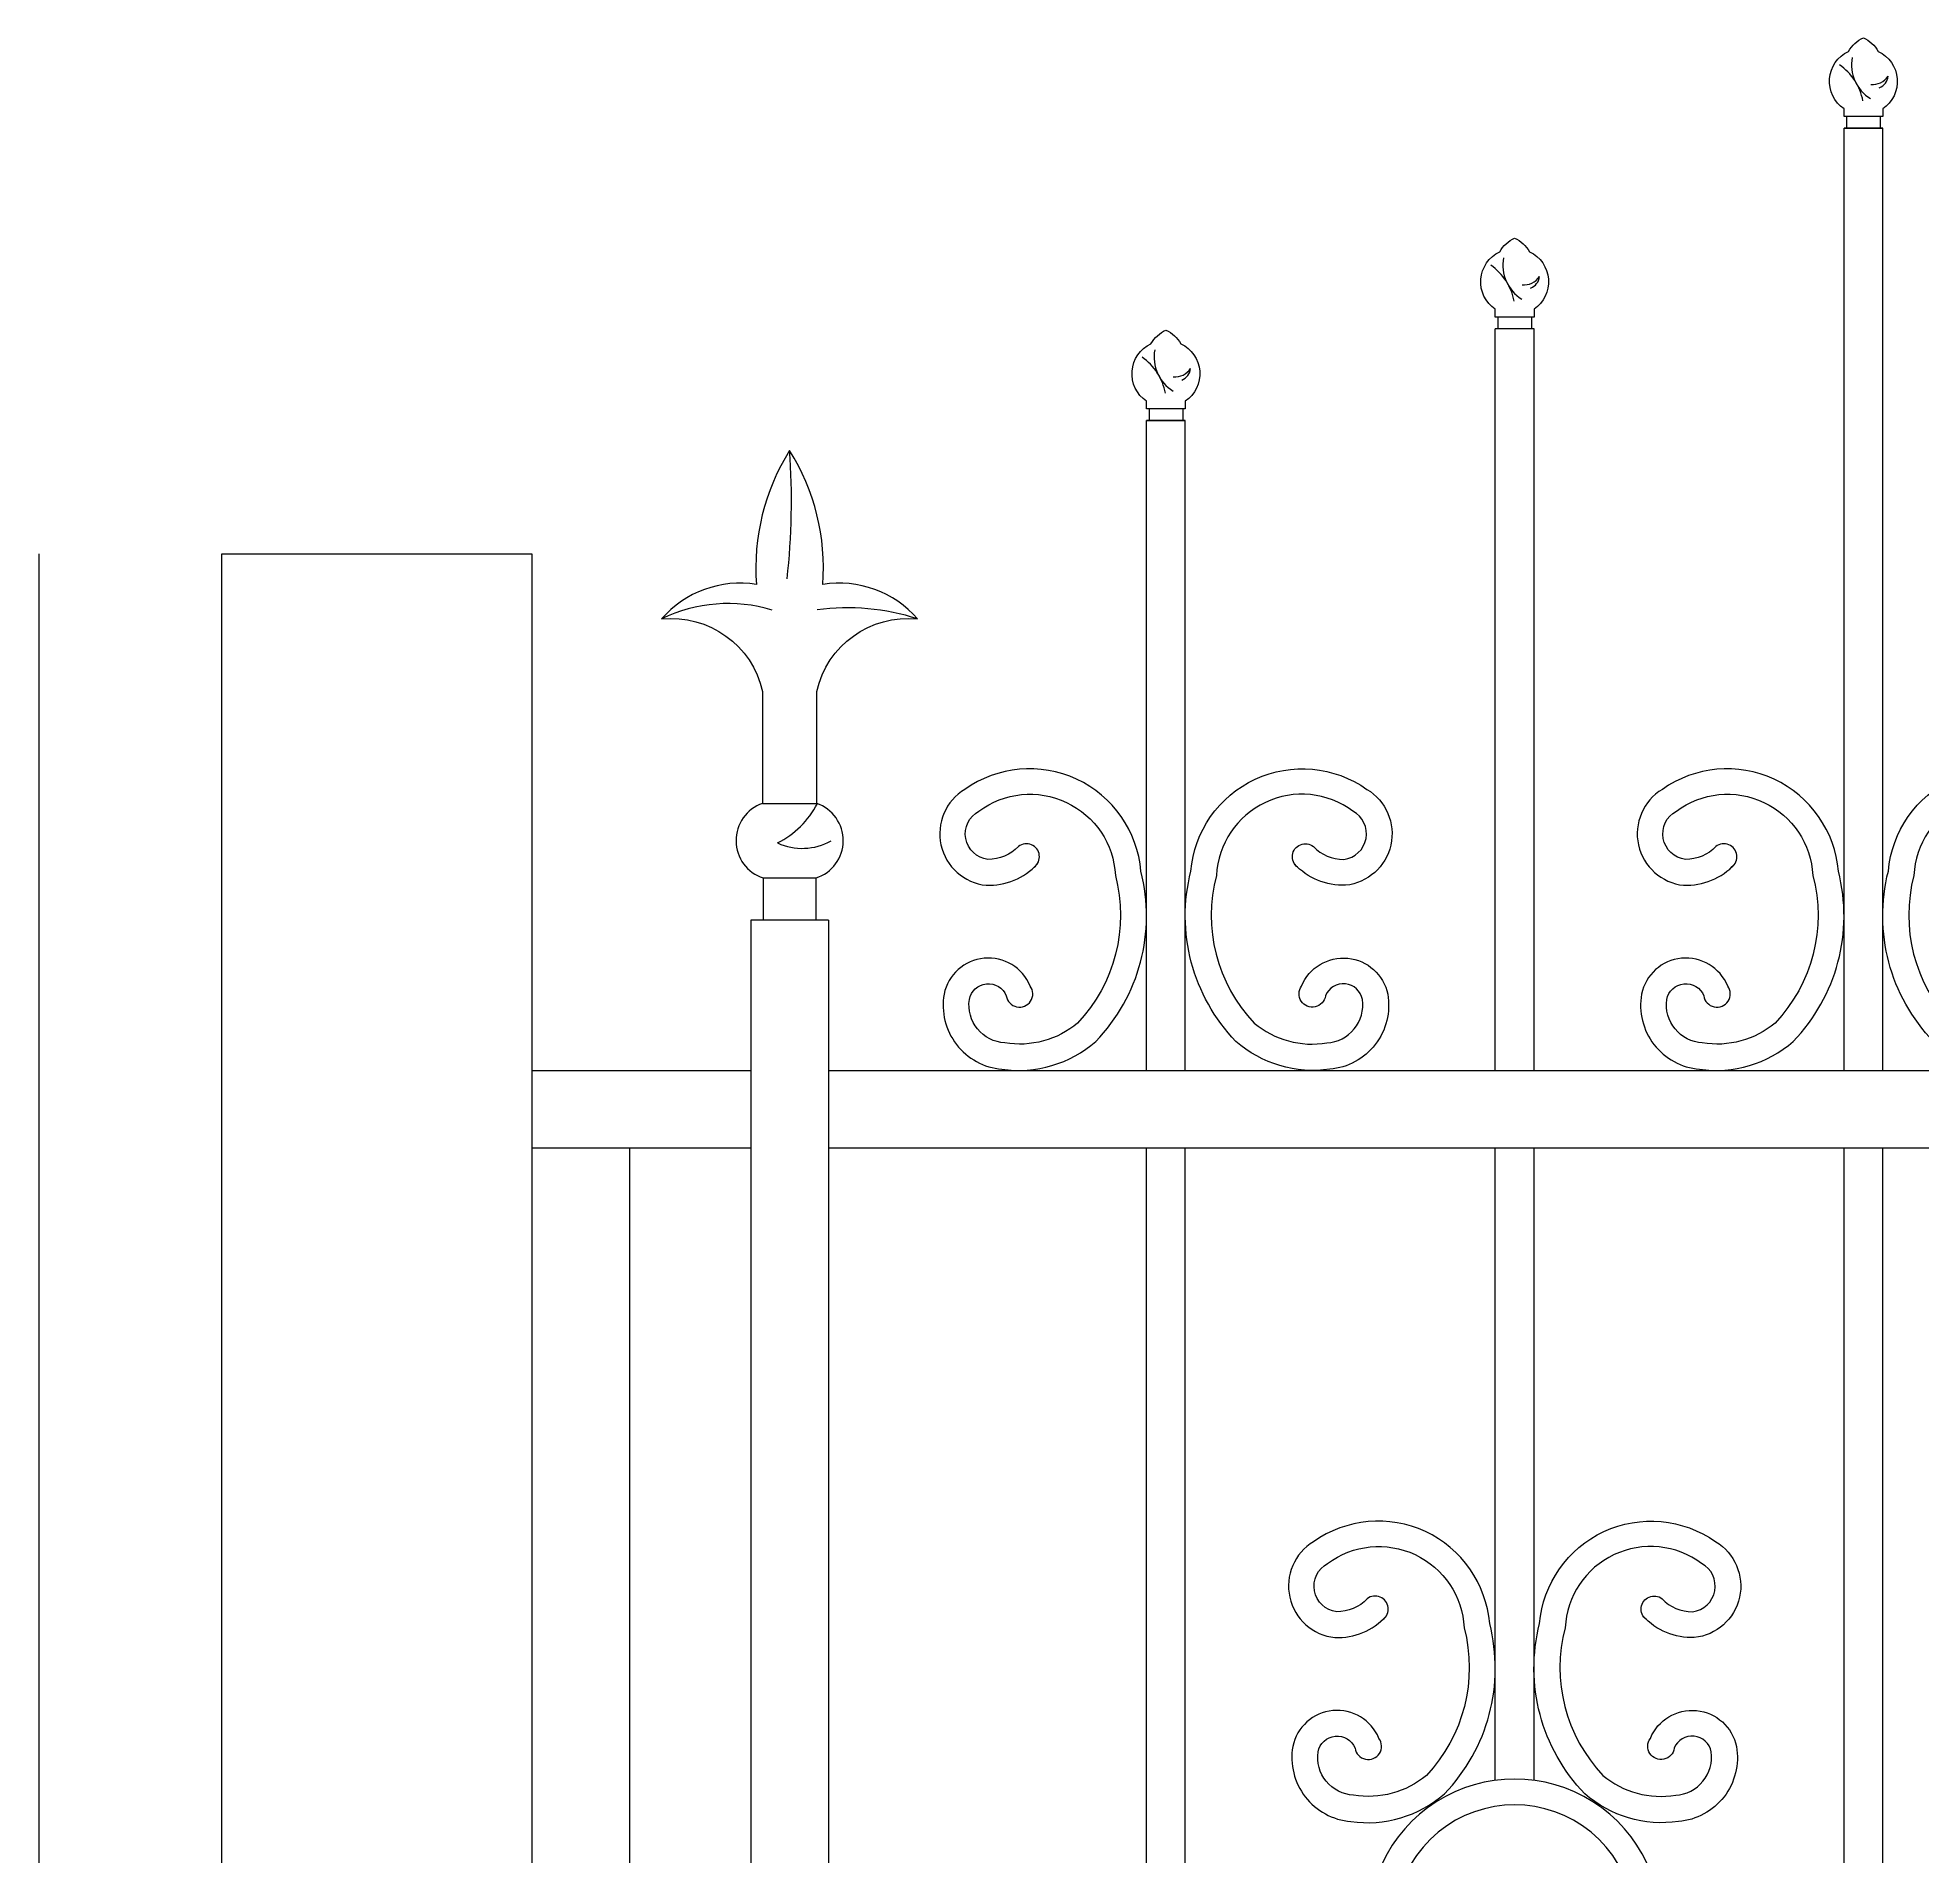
# Model space of a CAD drawing. Header units: metres. Extents: x 684 to 3887, y 3089 to 4524.
# Drawn here: x 684 to 1414, y 3745 to 4449 of the extents above; entities that cross this region are included whole.
import ezdxf

# ---------------------------------------------------------------- set-up
doc = ezdxf.new("R2010")
doc.units = ezdxf.units.M
for name, color, linetype in [('3', 3, 'Continuous'), ('4', 4, 'Continuous'), ('7', 7, 'Continuous'), ('DIM', 3, 'Continuous')]:
    doc.layers.add(name, color=color, linetype=linetype)
doc.dimstyles.get("Standard").update_dxf_attribs({"dimtxt": 2.5, "dimasz": 2.5, "dimexe": 1.25, "dimexo": 0.625, "dimtad": 1, "dimcen": 2.5, "dimazin": 3, "dimtfac": 1, "dimtmove": 0, "dimatfit": 3})

# ---------------------------------------------------------------- blocks, each defined once
blk = doc.blocks.new('*D1')
for p, q in [((684.67, 4248.8), (684.67, 3698.8)), ((684.42, 3698.8), (684.17, 3698.8)), ((684.67, 3148.8), (684.67, 3698.8)), ((684.67, 3698.8), (684.67, 3698.8)), ((684.92, 3698.8), (685.17, 3698.8))]:
    blk.add_line(p, q)
at = {"layer": 'Defpoints'}
for p in [(684.67, 4248.8), (684.67, 3698.8), (684.67, 3148.8)]:
    blk.add_point(p, dxfattribs=at)
at = {"layer": 'DIM', "insert": (684.67, 3699.925), "char_height": 1, "attachment_point": 5}
blk.add_mtext('0', dxfattribs=at)
blk = doc.blocks.new('*D2')
for p, q in [((913.26, 4018.8), (913.26, 3673.8)), ((913.01, 3673.8), (912.76, 3673.8)), ((913.26, 3328.8), (913.26, 3673.8)), ((913.26, 3673.8), (913.26, 3673.8)), ((913.51, 3673.8), (913.76, 3673.8))]:
    blk.add_line(p, q)
at = {"layer": 'Defpoints'}
for p in [(913.26, 4018.8), (913.26, 3673.8), (913.26, 3328.8)]:
    blk.add_point(p, dxfattribs=at)
at = {"layer": 'DIM', "insert": (913.26, 3674.925), "char_height": 1, "attachment_point": 5}
blk.add_mtext('0', dxfattribs=at)

msp = doc.modelspace()

# ---------------------------------------------------------------- linework, layer by layer
at = {"layer": '3'}
for p, q in [((964.77, 4152.16), (985.73, 4152.16)), ((965.02, 4123.28), (985.47, 4123.28))]:
    msp.add_line(p, q, dxfattribs=at)
for centre, radius, start, end in [((701.25, 4269.18), 274.7, 353.7, 4.1), ((951.51, 4170.73), 58.8, 73.21, 116.03), ((997.91, 4141.74), 86.14, 71.81, 98.02), ((954.79, 4168.23), 35.13, 296.67, 332.61), ((980.1, 4157.62), 22.87, 245.35, 299.23), ((1255.91, 3717.86), 56.6, 352.8, 187.2), ((1255.91, 3717.86), 46.6, 331.65, 208.35)]:
    msp.add_arc(centre, radius, start, end, dxfattribs=at)
at = {"layer": '4'}
for p, q in [((1384.41, 4418.04), (1384.41, 4413.52)), ((1397.41, 4418.04), (1397.41, 4413.52)), ((1383.41, 4048.8), (1383.41, 4413.52)), ((1398.41, 4413.52), (1383.41, 4413.52)), ((1398.41, 4413.52), (1383.41, 4413.52)), ((1383.41, 4413.52), (1398.41, 4413.52)), ((1398.41, 4048.8), (1398.41, 4413.52)), ((1248.41, 4048.8), (1248.41, 4335.93)), ((1263.41, 4335.93), (1248.41, 4335.93)), ((1263.41, 4335.93), (1248.41, 4335.93)), ((1249.41, 4340.45), (1249.41, 4335.93)), ((1262.41, 4340.45), (1262.41, 4335.93)), ((1263.41, 4048.8), (1263.41, 4335.93)), ((1114.41, 4304.87), (1114.41, 4300.34)), ((1127.41, 4304.87), (1127.41, 4300.34)), ((1113.41, 4048.8), (1113.41, 4300.34)), ((1128.41, 4300.34), (1113.41, 4300.34)), ((1128.41, 4300.34), (1113.41, 4300.34)), ((1113.41, 4300.34), (1128.41, 4300.34)), ((1128.41, 4048.8), (1128.41, 4300.34)), ((960.25, 4106.93), (960.25, 3148.8)), ((990.25, 4106.93), (960.25, 4106.93)), ((990.25, 4106.93), (990.25, 3178.8)), ((1113.41, 3178.8), (1113.41, 4018.8)), ((1128.41, 3178.8), (1128.41, 4018.8)), ((1248.41, 3773.96), (1248.41, 4018.8)), ((1263.41, 3773.96), (1263.41, 4018.8)), ((1383.41, 3178.8), (1383.41, 4018.8)), ((1398.41, 3178.8), (1398.41, 4018.8))]:
    msp.add_line(p, q, dxfattribs=at)
for points in [[(1396.68, 4443.3, -0.58), (1398.41, 4421.04), (1398.41, 4418.04), (1383.41, 4418.04), (1383.41, 4421.04, -0.58), (1385.13, 4443.3, -0.15), (1390.91, 4448.6, -0.15)], [(1261.68, 4365.71, -0.58), (1263.41, 4343.45), (1263.41, 4340.45), (1248.41, 4340.45), (1248.41, 4343.45, -0.58), (1250.13, 4365.71, -0.15), (1255.91, 4371.01, -0.15)], [(1126.68, 4330.12, -0.58), (1128.41, 4307.87), (1128.41, 4304.87), (1113.41, 4304.87), (1113.41, 4307.87, -0.58), (1115.13, 4330.12, -0.15), (1120.91, 4335.42, -0.15)]]:
    msp.add_lwpolyline(points, format="xyb", close=True, dxfattribs=at)
msp.add_lwpolyline([(985.47, 4106.93), (985.47, 4123.28, 0.72), (985.73, 4152.16), (985.73, 4195.48, -0.38), (1024.79, 4223.57, 0.26), (988.11, 4236.9, 0.16), (975.25, 4288.8, 0.16), (962.39, 4236.9, 0.26), (925.7, 4223.57, -0.38), (964.77, 4195.48), (964.77, 4152.16, 0.72), (965.02, 4123.28), (965.02, 4106.93)], format="xyb", dxfattribs=at)
msp.add_lwpolyline([(755.43, 4248.8), (875.43, 4248.8), (875.43, 3148.8), (755.43, 3148.8)], close=True, dxfattribs=at)
at = {"layer": '7'}
for p, q in [((875.43, 4048.8), (960.25, 4048.8)), ((990.25, 4048.8), (3651.7, 4048.8)), ((875.43, 4018.8), (960.25, 4018.8)), ((990.25, 4018.8), (3651.7, 4018.8))]:
    msp.add_line(p, q, dxfattribs=at)
for points in [[(1069.91, 4127.46, 1.01), (1063.81, 4135.51, -0.21), (1052.02, 4130.45, -0.73), (1048.51, 4149.17, -0.6), (1101.34, 4124.26, -0.26), (1086.73, 4067.13, -0.22), (1058.55, 4059.45, -0.44), (1044.82, 4076.23, -0.75), (1059.13, 4077.66, 1.28), (1068.38, 4081.46, 0.74), (1035.03, 4078.29, 0.44), (1057.44, 4049.25, 0.22), (1093.78, 4060.04, 0.26), (1111.25, 4125.89, 0.58), (1043.09, 4157.59, 0.72), (1051.34, 4120.46, 0.22), (1071.15, 4128.71)], [(1171.9, 4127.46, -1.01), (1178, 4135.51, 0.21), (1189.79, 4130.45, 0.73), (1193.3, 4149.17, 0.6), (1140.48, 4124.26, 0.26), (1155.08, 4067.13, 0.22), (1183.26, 4059.45, 0.44), (1196.99, 4076.23, 0.75), (1182.69, 4077.66, -1.28), (1173.44, 4081.46, -0.74), (1206.78, 4078.29, -0.44), (1184.37, 4049.25, -0.22), (1148.03, 4060.04, -0.26), (1130.57, 4125.89, -0.58), (1198.73, 4157.59, -0.72), (1190.47, 4120.46, -0.22), (1170.66, 4128.71)], [(1339.91, 4127.46, 1.01), (1333.81, 4135.51, -0.21), (1322.02, 4130.45, -0.73), (1318.51, 4149.17, -0.6), (1371.34, 4124.26, -0.26), (1356.73, 4067.13, -0.22), (1328.55, 4059.45, -0.44), (1314.82, 4076.23, -0.75), (1329.13, 4077.66, 1.28), (1338.38, 4081.46, 0.74), (1305.03, 4078.29, 0.44), (1327.44, 4049.25, 0.22), (1363.78, 4060.04, 0.26), (1381.25, 4125.89, 0.58), (1313.09, 4157.59, 0.72), (1321.34, 4120.46, 0.22), (1341.15, 4128.71)], [(1441.9, 4127.46, -1.01), (1448, 4135.51, 0.21), (1459.79, 4130.45, 0.73), (1463.3, 4149.17, 0.6), (1410.48, 4124.26, 0.26), (1425.08, 4067.13, 0.22), (1453.26, 4059.45, 0.44), (1466.99, 4076.23, 0.75), (1452.69, 4077.66, -1.28), (1443.44, 4081.46, -0.74), (1476.78, 4078.29, -0.44), (1454.37, 4049.25, -0.22), (1418.03, 4060.04, -0.26), (1400.57, 4125.89, -0.58), (1468.73, 4157.59, -0.72), (1460.47, 4120.46, -0.22), (1440.66, 4128.71)], [(1204.91, 3836.2, 1.01), (1198.81, 3844.25, -0.21), (1187.02, 3839.19, -0.73), (1183.51, 3857.92, -0.6), (1236.34, 3833.01, -0.26), (1221.73, 3775.88, -0.22), (1193.55, 3768.2, -0.44), (1179.82, 3784.97, -0.75), (1194.13, 3786.41, 1.28), (1203.38, 3790.2, 0.74), (1170.03, 3787.03, 0.44), (1192.44, 3758, 0.22), (1228.78, 3768.78, 0.26), (1246.25, 3834.63, 0.58), (1178.09, 3866.33, 0.72), (1186.34, 3829.21, 0.22), (1206.15, 3837.46)], [(1306.9, 3836.2, -1.01), (1313, 3844.25, 0.21), (1324.79, 3839.19, 0.73), (1328.3, 3857.92, 0.6), (1275.48, 3833.01, 0.26), (1290.08, 3775.88, 0.22), (1318.26, 3768.2, 0.44), (1331.99, 3784.97, 0.75), (1317.69, 3786.41, -1.28), (1308.44, 3790.2, -0.74), (1341.78, 3787.03, -0.44), (1319.37, 3758, -0.22), (1283.03, 3768.78, -0.26), (1265.57, 3834.63, -0.58), (1333.73, 3866.33, -0.72), (1325.47, 3829.21, -0.22), (1305.66, 3837.46)]]:
    msp.add_lwpolyline(points, format="xyb", dxfattribs=at)
for centre, radius, start, end in [((1368.86, 4419.87), 22.31, 11.06, 54.91), ((1401.74, 4438.13), 15.41, 169.43, 238.46), ((1394.36, 4437.88), 7.43, 265.55, 325.6), ((1395.28, 4434.15), 5.22, 290.18, 354.89), ((1266.74, 4360.54), 15.41, 169.43, 238.46), ((1233.86, 4342.28), 22.31, 11.06, 54.91), ((1259.36, 4360.29), 7.43, 265.55, 325.6), ((1260.28, 4356.56), 5.22, 290.18, 354.89), ((1131.74, 4324.95), 15.41, 169.43, 238.46), ((1098.86, 4306.69), 22.31, 11.06, 54.91), ((1124.36, 4324.7), 7.43, 265.55, 325.6), ((1125.28, 4320.97), 5.22, 290.18, 354.89)]:
    msp.add_arc(centre, radius, start, end, dxfattribs=at)

# ---------------------------------------------------------------- dimensions: what is measured, and where the dimension line sits
at = {"layer": 'DIM'}
for base, p1, p2, picture, middle in [((684.67, 3698.8), (684.67, 4248.8), (684.67, 3148.8), '*D1', (684.67, 3699.925)), ((913.26, 3673.8), (913.26, 4018.8), (913.26, 3328.8), '*D2', (913.26, 3674.925))]:
    dim = msp.add_linear_dim(base=base, p1=p1, p2=p2, dimstyle='Standard', dxfattribs=at)
    dim.commit()
    dim.dimension.update_dxf_attribs({"geometry": picture, "text_midpoint": middle})

doc.saveas('drawing.dxf')
